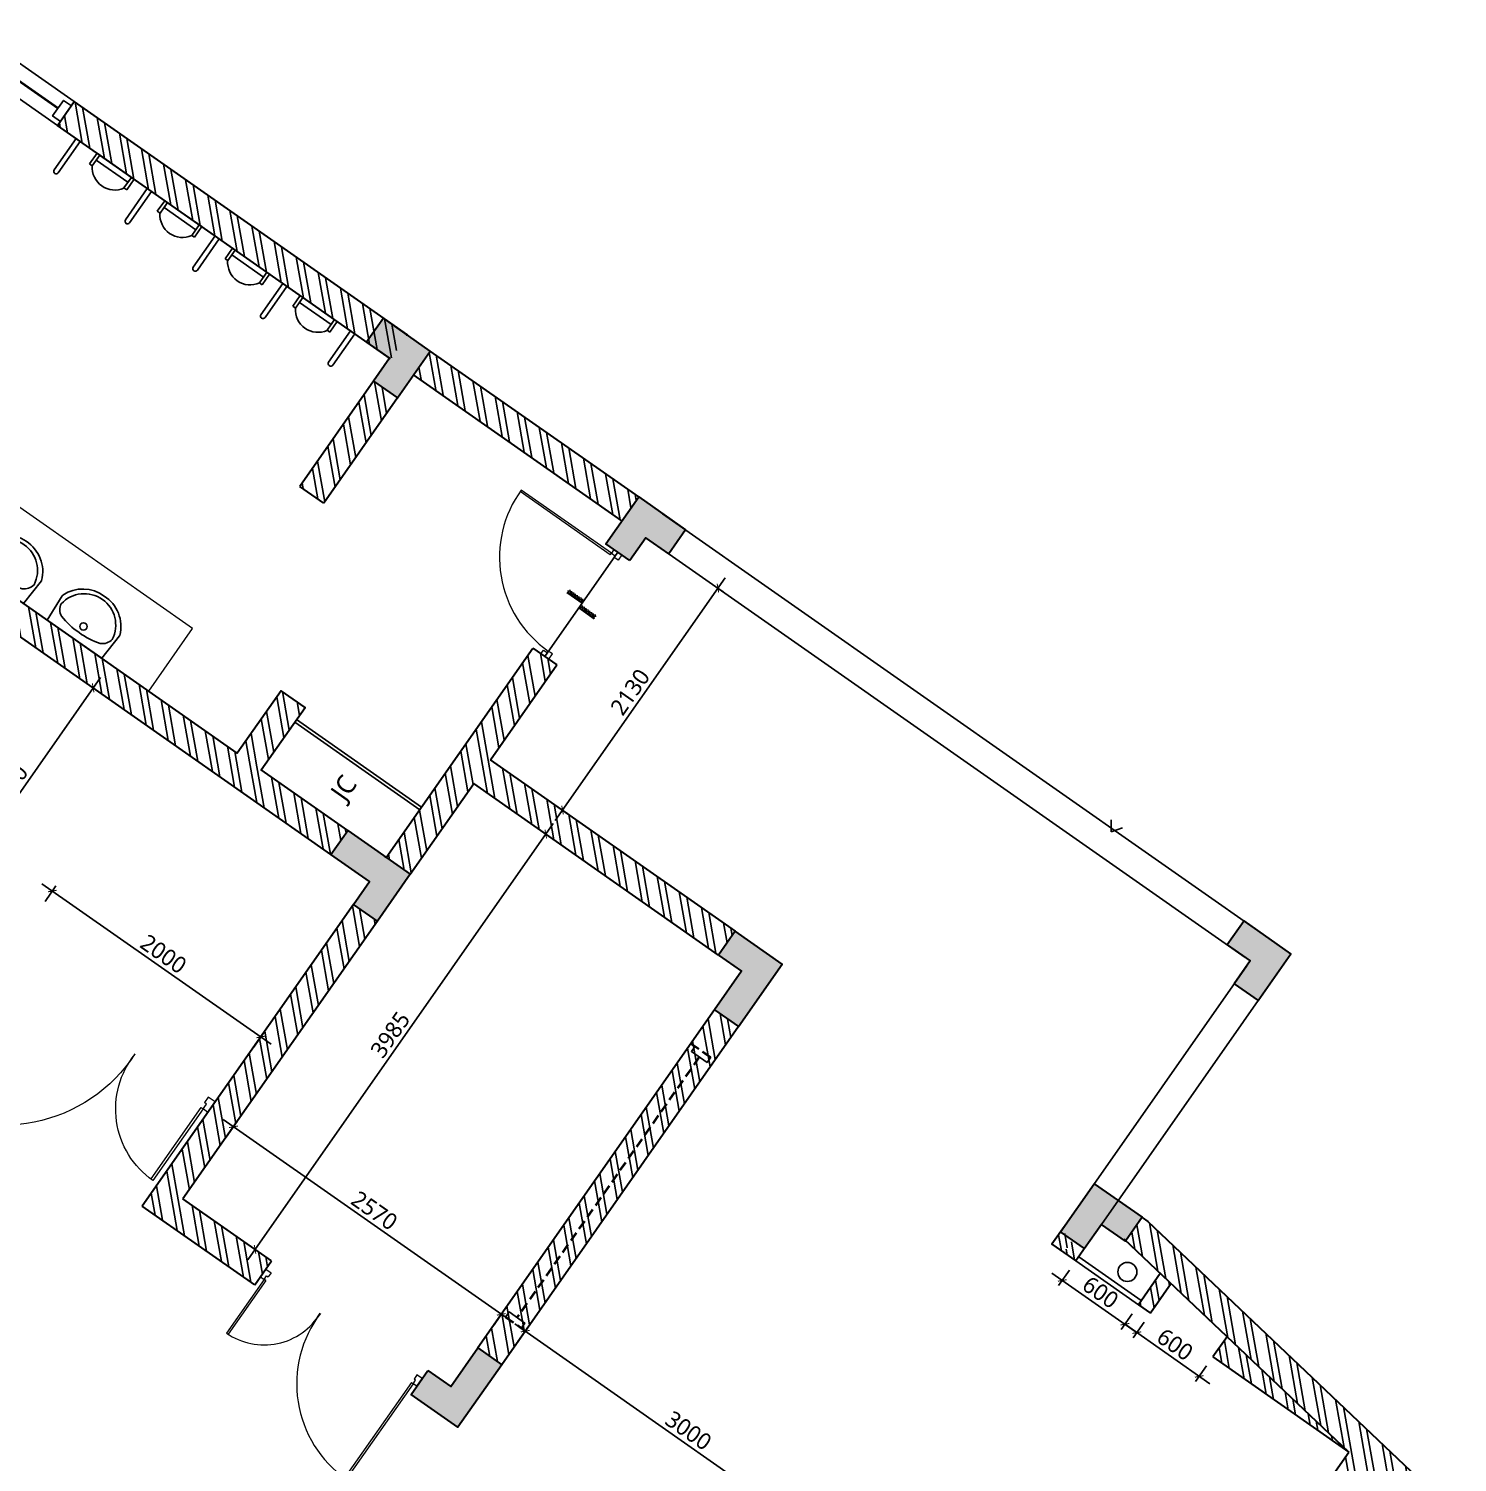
# Model space of a CAD drawing. Header units: millimetres. Extents: x 897770 to 1185420, y -692043 to -233237.
# Drawn here: x 945657 to 956889, y -247177 to -235908 of the extents above; entities that cross this region are included whole.
import ezdxf

# ---------------------------------------------------------------- set-up
doc = ezdxf.new("R2010")
doc.units = ezdxf.units.MM
doc.header["$MEASUREMENT"] = 0
doc.header["$PDMODE"] = 67
doc.linetypes.add('ACAD_ISO05W100', pattern=[36, 24, -3, 0, -3, 0, -3, 0, -3])
doc.linetypes.add('DASHED2', pattern=[0.375, 0.25, -0.125])
doc.layers.get('Defpoints').update_dxf_attribs({"color": 6})
for name, color, linetype in [('A-Anno Tags', 6, 'Continuous'), ('A-Elevation', 4, 'Continuous'), ('A-Railing', 4, 'Continuous'), ('A-Sanitory', 8, 'Continuous'), ('A-Wall Patt', 8, 'Continuous'), ('A-Window', 4, 'Continuous'), ('S-Conc Patt', 9, 'Continuous')]:
    doc.layers.add(name, color=color, linetype=linetype)
for name, color, linetype, lineweight in [('A-Detail Lines', 8, 'Continuous', 25), ('A-Door', 4, 'Continuous', 9), ('A-Wall Sec', 1, 'Continuous', 30), ('column hatch', 12, 'Continuous', 5), ('ele l', 6, 'Continuous', 15), ('elevation', 4, 'Continuous', 13), ('FLOOR', 41, 'Continuous', 5), ('S-Concrete', 40, 'Continuous', 30), ('text', 7, 'Continuous', 5)]:
    doc.layers.add(name, color=color, linetype=linetype, lineweight=lineweight)
doc.styles.get("Standard").update_dxf_attribs({"font": 'trebuc.ttf'})
doc.dimstyles.new('IIITD_WD_M @ 100', dxfattribs={"dimscale": 100, "dimtxt": 1.3, "dimasz": 0.75, "dimexe": 0.5, "dimexo": 0.25, "dimgap": 0.3, "dimtad": 1, "dimdec": 0, "dimrnd": 1, "dimzin": 0, "dimdsep": 46, "dimtxsty": 'Standard', "dimblk": 'ARCHTICK', "dimcen": 0.2, "dimdle": 1, "dimclrd": 8, "dimclre": 9, "dimadec": 0, "dimazin": 0, "dimtfac": 1, "dimtdec": 0, "dimtofl": 0, "dimtmove": 0, "dimatfit": 0, "dimfxl": 1, "dimtolj": 1, "dimtzin": 0, "dimlwd": -1, "dimlwe": -1, "dimarcsym": 0})
pattern_1 = [(135, (263778.06, -897154.88), (-106.066017, -106.066017), []), (135, (263778.06, -897084.17), (-106.066017, -106.066017), [])]
pattern_2 = [(135, (640363.34, -425483.76), (-106.06602, -106.06602), []), (135, (640363.34, -425413.05), (-106.06602, -106.06602), [])]

# ---------------------------------------------------------------- blocks, each defined once
blk = doc.blocks.new('Big Door Garbage')
at = {"layer": 'A-Detail Lines', "lineweight": 18}
for centre, radius, start, end in [((-12515, 128702.8), 515, 270, 3.89689), ((-11085, 128702.8), 915, 177.80782, 270)]:
    blk.add_arc(centre, radius, start, end, dxfattribs=at)
at = {"layer": 'ele l', "lineweight": 18}
for p, q in [((-12550, 128777.8), (-12500, 128777.8)), ((-12550, 128702.8), (-12550, 128777.8)), ((-12515, 128737.8), (-12500, 128737.8)), ((-12515, 128702.8), (-12515, 128737.8)), ((-12500, 128777.8), (-12500, 128737.8)), ((-11100, 128777.8), (-11100, 128737.8)), ((-11050, 128777.8), (-11100, 128777.8)), ((-11085, 128737.8), (-11100, 128737.8)), ((-11085, 128702.8), (-11085, 128737.8)), ((-11050, 128702.8), (-11050, 128777.8)), ((-12550, 128702.8), (-12515, 128702.8)), ((-12515, 128702.8), (-12515, 128187.8)), ((-12498.9, 128702.8), (-12515, 128702.8)), ((-12498.9, 128702.8), (-12498.9, 128188.1)), ((-11101.1, 128702.8), (-11101.1, 127788)), ((-11101.1, 128702.8), (-11085, 128702.8)), ((-11050, 128702.8), (-11085, 128702.8)), ((-11085, 128702.8), (-11085, 127787.8))]:
    blk.add_line(p, q, dxfattribs=at)
blk = doc.blocks.new('M_Urinal-Wall-3_6-lower gf0')
for p, q in [((-261, 159), (-287, 159)), ((-287, 159), (-287, 57)), ((-261, 159), (-261, 57)), ((69, 159), (43, 159)), ((43, 159), (43, 57)), ((69, 57), (69, 159)), ((-287, 57), (69, 57)), ((43, 104), (-261, 104)), ((-261, 104), (-261, 57)), ((43, 57), (43, 104))]:
    blk.add_line(p, q)
blk.add_arc((-109, 68), 178, 31.0027, 148.9973)
blk = doc.blocks.new('Win 1250')
at = {"layer": 'A-Window', "color": 2, "lineweight": 40}
blk.add_line((510449, 21610), (511299, 21610), dxfattribs=at)
at = {"layer": 'A-Window'}
for points in [[(510374, 21725), (511374, 21725)], [(510374, 21535), (510449, 21535), (510449, 21685), (510374, 21685)], [(511374, 21535), (511299, 21535), (511299, 21685), (511374, 21685)], [(510374, 21495), (511374, 21495)]]:
    blk.add_lwpolyline(points, dxfattribs=at)
blk = doc.blocks.new('ABL_Door_S - 1000 x 2100-11-3 Second Floor Lvl')
at = {"layer": 'A-Door'}
blk.add_arc((-450, -2.5), 900, 269.04503, 0, dxfattribs=at)
at = {"layer": 'ele l'}
for p, q in [((-500, 37.5), (-450, 37.5)), ((-500, -37.5), (-500, 37.5)), ((-450, 37.5), (-450, -2.5)), ((450, 37.5), (450, -2.5)), ((500, 37.5), (450, 37.5)), ((500, -37.5), (500, 37.5)), ((-500, -37.5), (-465, -37.5)), ((-465, -2.5), (-450, -2.5)), ((-465, -37.5), (-465, -2.5)), ((-465, -37.5), (-465, -902.4)), ((-450, -37.5), (-465, -37.5)), ((-450, -37.5), (-450, -902.5)), ((465, -2.5), (450, -2.5)), ((465, -37.5), (465, -2.5)), ((500, -37.5), (465, -37.5))]:
    blk.add_line(p, q, dxfattribs=at)
blk = doc.blocks.new('DROP')
at = {"layer": 'A-Detail Lines'}
h = blk.add_hatch(dxfattribs=at)
h.set_pattern_fill('ANSI31', color=256, scale=100, angle=270, style=0)
h.set_pattern_definition([(45, (-30796.783, -8736.205), (8.838835, -8.838835), [])])
h.paths.add_polyline_path([(-46, 0), (-46, -147), (-75, -147), (-75, 0)])
h.paths.add_polyline_path([(0, 147), (0, 0), (-30, 0), (-30, 147)])
for p, q in [((0, 0), (0, 148)), ((-46, -147), (-46, 0))]:
    blk.add_line(p, q, dxfattribs=at)
blk = doc.blocks.new('basin13_pl')
for points in [[(-412, -2, -0.32431), (-229, 275, -0.074195), (-226, 276), (0, 262), (0, -262), (-223, -275, -0.082611), (-232, -273, -0.313325), (-412, -2)], [(-382, 1, -0.373947), (-169, 245, -0.252869), (-89, 186, -0.078211), (-63, 1, -0.070813), (-89, -186, -0.2542), (-169, -244, -0.371653), (-382, 1)]]:
    blk.add_lwpolyline(points, format="xyb", close=True)
at = {"lineweight": -2}
blk.add_circle((-122, 1), 28.8, dxfattribs=at)
blk = doc.blocks.new('Sttruct Acad')
at = {"layer": 'S-Conc Patt'}
for points in [[(538879, -138874), (538879, -139104), (539329, -139104), (539329, -138654), (539099, -138654), (539099, -138874)], [(538879, -141334), (538879, -141104), (539329, -141104), (539329, -141554), (539099, -141554), (539099, -141334)], [(538879, -147134), (538879, -147364), (539329, -147364), (539329, -146914), (539099, -146914), (539099, -147134)], [(536731, -147364), (536501, -147364), (536501, -147134), (536961, -147134), (536961, -147594), (536731, -147594)]]:
    blk.add_hatch(color=256, dxfattribs=at).paths.add_polyline_path(points)
for points in [[(535419, -141104), (535639, -141104), (535639, -140734), (535869, -140734), (535869, -141334), (535419, -141334)], [(532754, -143684), (532754, -143904), (533124, -143904), (533124, -144134), (532524, -144134), (532524, -143684)], [(536739, -143684), (536739, -143904), (536369, -143904), (536369, -144134), (536969, -144134), (536969, -143684)]]:
    blk.add_hatch(color=256, dxfattribs=at).paths.add_polyline_path(points, flags=17)
at = {"layer": 'S-Concrete'}
for points in [[(538879, -138874), (538879, -139104), (539329, -139104), (539329, -138654), (539099, -138654), (539099, -138874), (538879, -138874)], [(535419, -141104), (535639, -141104), (535639, -140734), (535869, -140734), (535869, -141334), (535419, -141334), (535419, -141104)], [(538879, -141334), (538879, -141104), (539329, -141104), (539329, -141554), (539099, -141554), (539099, -141334), (538879, -141334)], [(532754, -143684), (532754, -143904), (533124, -143904), (533124, -144134), (532524, -144134), (532524, -143684), (532754, -143684)], [(536739, -143684), (536739, -143904), (536369, -143904), (536369, -144134), (536969, -144134), (536969, -143684), (536739, -143684)], [(538879, -147134), (538879, -147364), (539329, -147364), (539329, -146914), (539099, -146914), (539099, -147134), (538879, -147134)], [(536731, -147364), (536501, -147364), (536501, -147134), (536961, -147134), (536961, -147594), (536731, -147594), (536731, -147364)]]:
    blk.add_lwpolyline(points, dxfattribs=at)
blk = doc.blocks.new('Upper WINDOW')
at = {"layer": 'A-Window', "color": 2, "linetype": 'DASHED2', "lineweight": 40, "ltscale": 300}
blk.add_line((-18120, 103110), (-18489, 100637), dxfattribs=at)
for points in [[(-18226, 103176), (-17999, 103142)], [(-18383, 100571), (-18610, 100605)]]:
    blk.add_lwpolyline(points, dxfattribs=at)
at = {"layer": 'A-Window'}
for points in [[(-18038, 103148), (-18046, 103099), (-18194, 103121), (-18187, 103171)], [(-18423, 100577), (-18415, 100626), (-18564, 100649), (-18571, 100599)]]:
    blk.add_lwpolyline(points, dxfattribs=at)
blk = doc.blocks.new('_ArchTick')
at = {"color": 0, "linetype": 'ByBlock', "const_width": 0.15}
blk.add_lwpolyline([(-0.5, -0.5), (0.5, 0.5)], dxfattribs=at)
blk = doc.blocks.new('*D199')
at = {"layer": 'A-Anno Tags', "color": 8, "transparency": 16777216}
blk.add_line((528569, -456018), (531769, -456018), dxfattribs=at)
at = {"layer": 'A-Anno Tags', "color": 9, "transparency": 16777216}
for p, q in [((528669, -456118), (528669, -455968)), ((531669, -456118), (531669, -455968))]:
    blk.add_line(p, q, dxfattribs=at)
at = {"layer": 'Defpoints', "color": 0, "linetype": 'Continuous', "transparency": 16777216}
for p in [(531669, -456018), (528669, -456162), (531669, -456162)]:
    blk.add_point(p, dxfattribs=at)
at = {"layer": 'A-Anno Tags', "color": 8, "linetype": 'Continuous', "transparency": 16777216, "xscale": 50, "yscale": 50, "zscale": 50, "rotation": 180}
blk.add_blockref('_ArchTick', (528669, -456018), dxfattribs=at)
at = {"layer": 'A-Anno Tags', "color": 8, "linetype": 'Continuous', "transparency": 16777216, "xscale": 50, "yscale": 50, "zscale": 50}
blk.add_blockref('_ArchTick', (531669, -456018), dxfattribs=at)
at = {"layer": 'A-Anno Tags', "color": 0, "linetype": 'Continuous', "transparency": 16777216, "insert": (530169, -455922), "char_height": 130, "attachment_point": 5}
blk.add_mtext('\\A1;3000', dxfattribs=at)
blk = doc.blocks.new('*D200')
at = {"layer": 'A-Anno Tags', "color": 8, "transparency": 16777216}
blk.add_line((528539, -456018), (525769, -456018), dxfattribs=at)
at = {"layer": 'A-Anno Tags', "color": 9, "transparency": 16777216}
for p, q in [((525869, -456118), (525869, -455968)), ((528439, -456118), (528439, -455968))]:
    blk.add_line(p, q, dxfattribs=at)
at = {"layer": 'Defpoints', "color": 0, "linetype": 'Continuous', "transparency": 16777216}
for p in [(525869, -456018), (525869, -456382), (528439, -456382)]:
    blk.add_point(p, dxfattribs=at)
at = {"layer": 'A-Anno Tags', "color": 8, "linetype": 'Continuous', "transparency": 16777216, "xscale": 50, "yscale": 50, "zscale": 50, "rotation": 180}
blk.add_blockref('_ArchTick', (525869, -456018), dxfattribs=at)
at = {"layer": 'A-Anno Tags', "color": 8, "linetype": 'Continuous', "transparency": 16777216, "xscale": 50, "yscale": 50, "zscale": 50}
blk.add_blockref('_ArchTick', (528439, -456018), dxfattribs=at)
at = {"layer": 'A-Anno Tags', "color": 0, "linetype": 'Continuous', "transparency": 16777216, "insert": (527154, -455922), "char_height": 130, "attachment_point": 5}
blk.add_mtext('\\A1;2570', dxfattribs=at)
blk = doc.blocks.new('*D201')
at = {"layer": 'A-Anno Tags', "color": 8, "transparency": 16777216}
blk.add_line((526560, -456810), (526560, -452625), dxfattribs=at)
at = {"layer": 'A-Anno Tags', "color": 9, "transparency": 16777216}
for p, q in [((526552, -452725), (526610, -452725)), ((526552, -456710), (526610, -456710))]:
    blk.add_line(p, q, dxfattribs=at)
at = {"layer": 'Defpoints', "color": 0, "linetype": 'Continuous', "transparency": 16777216}
for p in [(526527, -452725), (526560, -452725), (526527, -456710)]:
    blk.add_point(p, dxfattribs=at)
at = {"layer": 'A-Anno Tags', "color": 8, "linetype": 'Continuous', "transparency": 16777216, "xscale": 50, "yscale": 50, "zscale": 50}
for p, rotation in [((526560, -452725), 90), ((526560, -456710), 270)]:
    blk.add_blockref('_ArchTick', p, dxfattribs=dict(at, rotation=rotation))
at = {"layer": 'A-Anno Tags', "color": 0, "linetype": 'Continuous', "transparency": 16777216, "insert": (526463, -454718), "char_height": 130, "attachment_point": 5, "rotation": 90}
blk.add_mtext('\\A1;3985', dxfattribs=at)
blk = doc.blocks.new('*D202')
at = {"layer": 'A-Anno Tags', "color": 8, "transparency": 16777216}
blk.add_line((526560, -452595), (526560, -450265), dxfattribs=at)
at = {"layer": 'A-Anno Tags', "color": 9, "transparency": 16777216}
for p, q in [((526560, -450365), (526610, -450365)), ((526560, -452495), (526610, -452495))]:
    blk.add_line(p, q, dxfattribs=at)
at = {"layer": 'Defpoints', "color": 0, "linetype": 'Continuous', "transparency": 16777216}
for p in [(526552, -450365), (526560, -450365), (526552, -452495)]:
    blk.add_point(p, dxfattribs=at)
at = {"layer": 'A-Anno Tags', "color": 8, "linetype": 'Continuous', "transparency": 16777216, "xscale": 50, "yscale": 50, "zscale": 50}
for p, rotation in [((526560, -450365), 90), ((526560, -452495), 270)]:
    blk.add_blockref('_ArchTick', p, dxfattribs=dict(at, rotation=rotation))
at = {"layer": 'A-Anno Tags', "color": 0, "linetype": 'Continuous', "transparency": 16777216, "insert": (526463, -451430), "char_height": 130, "attachment_point": 5, "rotation": 90}
blk.add_mtext('\\A1;2130', dxfattribs=at)
blk = doc.blocks.new('*D203')
at = {"layer": 'A-Anno Tags', "color": 8, "transparency": 16777216}
blk.add_line((525739, -455317), (523539, -455317), dxfattribs=at)
at = {"layer": 'A-Anno Tags', "color": 9, "transparency": 16777216}
for p, q in [((523639, -455417), (523639, -455267)), ((525639, -455417), (525639, -455267))]:
    blk.add_line(p, q, dxfattribs=at)
at = {"layer": 'Defpoints', "color": 0, "linetype": 'Continuous', "transparency": 16777216}
for p in [(523639, -455317), (523639, -456008), (525639, -456018)]:
    blk.add_point(p, dxfattribs=at)
at = {"layer": 'A-Anno Tags', "color": 8, "linetype": 'Continuous', "transparency": 16777216, "xscale": 50, "yscale": 50, "zscale": 50, "rotation": 180}
blk.add_blockref('_ArchTick', (523639, -455317), dxfattribs=at)
at = {"layer": 'A-Anno Tags', "color": 8, "linetype": 'Continuous', "transparency": 16777216, "xscale": 50, "yscale": 50, "zscale": 50}
blk.add_blockref('_ArchTick', (525639, -455317), dxfattribs=at)
at = {"layer": 'A-Anno Tags', "color": 0, "linetype": 'Continuous', "transparency": 16777216, "insert": (524639, -455221), "char_height": 130, "attachment_point": 5}
blk.add_mtext('\\A1;2000', dxfattribs=at)
blk = doc.blocks.new('*D204')
at = {"layer": 'A-Anno Tags', "color": 8, "transparency": 16777216}
blk.add_line((522986, -455975), (522986, -453725), dxfattribs=at)
at = {"layer": 'A-Anno Tags', "color": 9, "transparency": 16777216}
for p, q in [((523086, -453825), (522936, -453825)), ((523086, -455875), (522936, -455875))]:
    blk.add_line(p, q, dxfattribs=at)
at = {"layer": 'Defpoints', "color": 0, "linetype": 'Continuous', "transparency": 16777216}
for p in [(522986, -453825), (523409, -453825), (523409, -455875)]:
    blk.add_point(p, dxfattribs=at)
at = {"layer": 'A-Anno Tags', "color": 8, "linetype": 'Continuous', "transparency": 16777216, "xscale": 50, "yscale": 50, "zscale": 50}
for p, rotation in [((522986, -453825), 90), ((522986, -455875), 270)]:
    blk.add_blockref('_ArchTick', p, dxfattribs=dict(at, rotation=rotation))
at = {"layer": 'A-Anno Tags', "color": 0, "linetype": 'Continuous', "transparency": 16777216, "insert": (522890, -454850), "char_height": 130, "attachment_point": 5, "rotation": 90}
blk.add_mtext('\\A1;2050', dxfattribs=at)
blk = doc.blocks.new('*D210')
at = {"layer": 'A-Anno Tags', "color": 9, "transparency": 16777216}
for p, q in [((532614, -453170), (532614, -453320)), ((533214, -453170), (533214, -453320))]:
    blk.add_line(p, q, dxfattribs=at)
at = {"layer": 'A-Anno Tags', "color": 8, "transparency": 16777216}
blk.add_line((533314, -453270), (532514, -453270), dxfattribs=at)
at = {"layer": 'Defpoints', "color": 0, "linetype": 'Continuous', "transparency": 16777216}
for p in [(532614, -452980), (533214, -452980), (532614, -453270)]:
    blk.add_point(p, dxfattribs=at)
at = {"layer": 'A-Anno Tags', "color": 8, "linetype": 'Continuous', "transparency": 16777216, "xscale": 50, "yscale": 50, "zscale": 50, "rotation": 180}
blk.add_blockref('_ArchTick', (532614, -453270), dxfattribs=at)
at = {"layer": 'A-Anno Tags', "color": 8, "linetype": 'Continuous', "transparency": 16777216, "xscale": 50, "yscale": 50, "zscale": 50}
blk.add_blockref('_ArchTick', (533214, -453270), dxfattribs=at)
at = {"layer": 'A-Anno Tags', "color": 0, "linetype": 'Continuous', "transparency": 16777216, "insert": (532914, -453174), "char_height": 130, "attachment_point": 5}
blk.add_mtext('\\A1;600', dxfattribs=at)
blk = doc.blocks.new('*D211')
at = {"layer": 'A-Anno Tags', "color": 9, "transparency": 16777216}
for p, q in [((531899, -453170), (531899, -453320)), ((532499, -453170), (532499, -453320))]:
    blk.add_line(p, q, dxfattribs=at)
at = {"layer": 'A-Anno Tags', "color": 8, "transparency": 16777216}
blk.add_line((532599, -453270), (531799, -453270), dxfattribs=at)
at = {"layer": 'Defpoints', "color": 0, "linetype": 'Continuous', "transparency": 16777216}
for p in [(531899, -452980), (532499, -452980), (531899, -453270)]:
    blk.add_point(p, dxfattribs=at)
at = {"layer": 'A-Anno Tags', "color": 8, "linetype": 'Continuous', "transparency": 16777216, "xscale": 50, "yscale": 50, "zscale": 50, "rotation": 180}
blk.add_blockref('_ArchTick', (531899, -453270), dxfattribs=at)
at = {"layer": 'A-Anno Tags', "color": 8, "linetype": 'Continuous', "transparency": 16777216, "xscale": 50, "yscale": 50, "zscale": 50}
blk.add_blockref('_ArchTick', (532499, -453270), dxfattribs=at)
at = {"layer": 'A-Anno Tags', "color": 0, "linetype": 'Continuous', "transparency": 16777216, "insert": (532199, -453174), "char_height": 130, "attachment_point": 5}
blk.add_mtext('\\A1;600', dxfattribs=at)
blk = doc.blocks.new('ertgergerg')
at = {"layer": 'A-Wall Patt'}
h = blk.add_hatch(dxfattribs=at)
h.set_pattern_fill('ANSI32', color=256, scale=400, angle=90, style=0)
h.set_pattern_definition(pattern_1)
h.paths.add_polyline_path([(520221.2, -450135.5), (520221.2, -450365.5), (523638.7, -450365.5), (523638.7, -450365.5), (523418.7, -450365.5), (523418.7, -450135.5)])
h = blk.add_hatch(dxfattribs=at)
h.set_pattern_fill('ANSI32', color=256, scale=400, angle=90, style=0)
h.set_pattern_definition(pattern_1)
h.paths.add_polyline_path([(523638.7, -450135.5), (523638.7, -450360.5), (525638.7, -450365.5), (525638.7, -450135.5)])
h = blk.add_hatch(dxfattribs=at)
h.set_pattern_fill('ANSI32', color=256, scale=400, angle=90, style=0)
h.set_pattern_definition([(135, (263548.07, -897154.88), (-106.066017, -106.066017), []), (135, (263548.07, -897084.17), (-106.066017, -106.066017), [])])
h.paths.add_polyline_path([(523408.7, -450585.5), (523408.7, -450365.5), (523408.7, -451595.5), (523638.7, -451595.5), (523638.7, -450585.5)])
h = blk.add_hatch(dxfattribs=at)
h.set_pattern_fill('ANSI32', color=256, scale=400, angle=90, style=0)
h.set_pattern_definition(pattern_1)
h.paths.add_polyline_path([(528218.7, -452495.5), (528438.7, -452495.5), (525868.7, -452495.5), (525868.8, -451585.5), (525638.8, -451585.5), (525638.7, -453595.5), (525868.7, -453595.5), (525868.7, -452725.5), (528218.7, -452725.5)])
h = blk.add_hatch(dxfattribs=at)
h.set_pattern_fill('ANSI32', color=256, scale=400, angle=90, style=0)
h.set_pattern_definition([(135, (534508.84, -452946.26), (-106.066, -106.066), []), (135, (534508.84, -452875.55), (-106.066, -106.066), [])])
h.paths.add_polyline_path([(532184.1, -452503.6), (532128.7, -452503.6), (532128.7, -452727.9), (534518.7, -453083.2), (534518.7, -455731.5), (534748.7, -455731.5), (534748.7, -453117.6), (535467, -453227), (535501, -452999.5)])
h = blk.add_hatch(dxfattribs=at)
h.set_pattern_fill('ANSI32', color=256, scale=400, angle=90, style=0)
h.set_pattern_definition(pattern_2)
h.paths.add_polyline_path([(532498.7, -453083.2), (532498.7, -452782.9), (532613.7, -452800), (532613.7, -453083.2)], flags=17)
h = blk.add_hatch(dxfattribs=at)
h.set_pattern_fill('ANSI32', color=256, scale=400, angle=90, style=0)
h.set_pattern_definition(pattern_2)
h.paths.add_polyline_path([(533213.7, -453083.2), (533213.7, -452889.2), (534518.7, -453083.2)], flags=17)
h = blk.add_hatch(dxfattribs=at)
h.set_pattern_fill('ANSI32', color=256, scale=400, angle=90, style=0)
h.set_pattern_definition(pattern_1)
h.paths.add_polyline_path([(524208.7, -452995.5), (524208.7, -453595.5), (524438.7, -453595.5), (524438.7, -452995.5)])
h = blk.add_hatch(dxfattribs=at)
h.set_pattern_fill('ANSI32', color=256, scale=400, angle=90, style=0)
h.set_pattern_definition(pattern_1)
h.paths.add_polyline_path([(528668.7, -456340.5), (528668.7, -456480.5), (528668.7, -456480.5), (528668.7, -452955.5), (528668.7, -452955.5), (528668.7, -453095.5), (528438.7, -453095.5), (528438.7, -456340.5)])
h = blk.add_hatch(dxfattribs=at)
h.set_pattern_fill('ANSI32', color=256, scale=400, angle=90, style=0)
h.set_pattern_definition([(135, (531737.08, -469011.7), (-106.066, -106.066), []), (135, (531737.08, -468940.99), (-106.066, -106.066), [])])
h.paths.add_polyline_path([(531668.7, -453083.2), (531668.7, -452955.5), (531783.7, -452955.5), (531783.7, -453083.2)])
h = blk.add_hatch(dxfattribs=at)
h.set_pattern_fill('ANSI32', color=256, scale=400, angle=90, style=0)
h.set_pattern_definition(pattern_2)
h.paths.add_polyline_path([(531783.7, -453083.2), (531783.7, -452955.5), (531898.7, -452955.5), (531898.7, -453083.2)])
h = blk.add_hatch(dxfattribs=at)
h.set_pattern_fill('ANSI32', color=256, scale=400, angle=90, style=0)
h.set_pattern_definition(pattern_1)
h.paths.add_polyline_path([(525268.7, -453825.5), (525268.7, -453595.5), (519753.7, -453595.5), (519753.7, -453825.5)])
h = blk.add_hatch(dxfattribs=at)
h.set_pattern_fill('ANSI32', color=256, scale=400, angle=90, style=0)
h.set_pattern_definition(pattern_1)
h.paths.add_polyline_path([(525638.7, -454045.5), (525638.7, -456940.5), (526718.7, -456940.5), (526718.7, -456710.5), (525868.7, -456710.5), (525868.7, -454045.5)])
at = {"layer": 'A-Anno Tags'}
for points in [[(530136.7, -450083.9), (530190.6, -450161.8)], [(530244.6, -450083.9), (530190.6, -450161.8)]]:
    blk.add_lwpolyline(points, dxfattribs=at)
at = {"layer": 'A-Detail Lines'}
blk.add_line((525753.8, -451585.5), (525753.8, -450585.5), dxfattribs=at)
at = {"layer": 'A-Elevation'}
for points in [[(525868.7, -450135.5), (531898.7, -450135.5)], [(531898.7, -452733.6), (531898.7, -450135.5)], [(531621.8, -450365.5), (525868.7, -450365.5)], [(531668.7, -452733.6), (531668.7, -450412.4)]]:
    blk.add_lwpolyline(points, dxfattribs=at)
at = {"layer": 'A-Railing'}
for points in [[(532498.7, -453043.2), (531898.7, -453043.2)], [(532498.7, -453083.2), (531898.7, -453083.2)]]:
    blk.add_lwpolyline(points, dxfattribs=at)
blk.add_circle((532279.8, -452921.8), 75, dxfattribs=at)
at = {"layer": 'A-Sanitory', "ltscale": 0.5}
for p, q in [((520399.3, -450365.5), (520399.3, -450665.5)), ((520439.3, -450365.5), (520439.3, -450665.5)), ((521083.8, -450365.5), (521083.8, -450665.5)), ((521123.8, -450365.5), (521123.8, -450665.5)), ((521733.8, -450365.5), (521733.8, -450665.5)), ((521773.8, -450365.5), (521773.8, -450665.5)), ((522383.8, -450365.5), (522383.8, -450665.5)), ((522423.8, -450365.5), (522423.8, -450665.5)), ((523033.8, -450365.5), (523033.8, -450665.5)), ((523073.8, -450365.5), (523073.8, -450665.5)), ((525638.7, -453111.4), (524438.7, -453111.4)), ((525638.7, -453136.4), (524438.7, -453136.4))]:
    blk.add_line(p, q, dxfattribs=at)
for centre in [(520419.3, -450665.5), (521103.8, -450665.5), (521753.8, -450665.5), (522403.8, -450665.5), (523053.8, -450665.5)]:
    blk.add_arc(centre, 20, 180, 0, dxfattribs=at)
at = {"layer": 'A-Wall Sec'}
for p, q in [((523418.7, -450135.5), (520221.2, -450135.5)), ((520221.2, -450365.5), (520221.2, -450135.5)), ((525638.7, -450135.5), (523638.7, -450135.5)), ((523418.7, -450365.5), (520221.2, -450365.5)), ((525638.7, -450365.5), (523638.7, -450365.5)), ((523408.7, -450585.5), (523408.7, -451595.5)), ((523638.7, -450585.5), (523638.7, -451595.5)), ((523638.7, -451595.5), (523408.7, -451595.5)), ((525638.7, -453595.5), (525638.8, -451585.5)), ((525638.8, -451585.5), (525868.8, -451585.5)), ((525868.7, -452495.5), (525868.8, -451585.5)), ((528218.7, -452495.5), (525868.7, -452495.5)), ((528218.7, -452725.5), (525868.7, -452725.5)), ((525868.7, -453595.5), (525868.7, -452725.5)), ((528438.7, -453095.5), (528438.7, -456340.5)), ((528668.7, -453095.5), (528668.7, -456340.5)), ((533213.7, -453083.2), (534518.7, -453083.2)), ((525268.7, -453825.5), (519753.7, -453825.5)), ((525638.7, -454045.5), (525638.7, -456940.5)), ((525868.7, -454045.5), (525868.7, -456710.5)), ((526718.7, -456710.5), (525868.7, -456710.5)), ((526718.7, -456940.5), (526718.7, -456710.5)), ((526718.7, -456940.5), (525638.7, -456940.5))]:
    blk.add_line(p, q, dxfattribs=at)
for points in [[(532128.7, -452503.6), (532184.1, -452503.6)], [(535501, -452999.5), (532184.1, -452503.6)], [(534518.7, -453083.2), (532112.8, -452725.5)], [(532498.7, -452782.9), (532498.7, -453083.2)], [(532613.7, -452800), (532613.7, -453083.2)], [(533213.7, -452889.2), (533213.7, -453083.2)], [(525268.7, -453595.5), (524438.7, -453595.5), (524438.7, -452995.5), (524208.7, -452995.5), (524208.7, -453595.5), (519753.7, -453595.5)], [(531668.7, -452915.5), (531668.7, -453083.2), (531898.7, -453083.2)], [(531898.7, -452955.5), (531898.7, -453083.2)], [(532498.7, -453083.2), (532613.7, -453083.2)], [(534518.7, -455731.5), (534518.7, -453083.2)], [(525638.7, -453595.5), (525628.4, -453595.5)]]:
    blk.add_lwpolyline(points, dxfattribs=at)
at = {"layer": 'elevation'}
for p, q in [((523358.8, -452995.5), (520432.4, -452995.5)), ((523358.8, -453595.5), (523358.8, -452995.5))]:
    blk.add_line(p, q, dxfattribs=at)
at = {"layer": 'A-Detail Lines', "xscale": -1.333330619616948, "yscale": 1.333330619616948, "zscale": 1.33333061961695, "rotation": 359.9999999999552}
blk.add_blockref('Big Door Garbage', (508905.4, -627643.9), dxfattribs=at)
at = {"layer": 'A-Detail Lines'}
blk.add_blockref('Big Door Garbage', (539268.7, -585565.8), dxfattribs=at)
at = {"layer": 'A-Door', "rotation": 270}
blk.add_blockref('ABL_Door_S - 1000 x 2100-11-3 Second Floor Lvl', (525753.7, -451085.5), dxfattribs=at)
at = {"layer": 'A-Sanitory', "ltscale": 0.5}
for name, p, rotation in [('M_Urinal-Wall-3_6-lower gf0', (520669.8, -450308), 180), ('M_Urinal-Wall-3_6-lower gf0', (521319.8, -450308), 180), ('M_Urinal-Wall-3_6-lower gf0', (521969.8, -450308), 180), ('M_Urinal-Wall-3_6-lower gf0', (522619.8, -450308), 180), ('basin13_pl', (521895.6, -453595.5), 270.0000221630266), ('basin13_pl', (522645.6, -453595.5), 270.0000221630266)]:
    blk.add_blockref(name, p, dxfattribs=dict(at, rotation=rotation))
at = {"layer": 'A-Wall Sec'}
for name, p, rotation in [('Sttruct Acad', (384534.6, -989464.5), 90), ('Upper WINDOW', (561718.6, -552765.9), 8.50205858268334)]:
    blk.add_blockref(name, p, dxfattribs=dict(at, rotation=rotation))
at = {"layer": 'column hatch', "rotation": 359.999924196521}
blk.add_blockref('Win 1250', (8847.5, -471859.6), dxfattribs=at)
at = {"layer": 'FLOOR', "linetype": 'ACAD_ISO05W100', "rotation": 269.9999999317893}
blk.add_blockref('DROP', (525753.8, -451119.7), dxfattribs=at)
at = {"layer": 'text', "insert": (525068.9, -453338.4), "char_height": 150, "attachment_point": 5, "rotation": 90, "line_spacing_factor": 0.938532}
blk.add_mtext('JC', dxfattribs=at)
at = {"layer": 'A-Anno Tags', "linetype": 'Continuous'}
for base, p1, p2, angle, picture, middle in [((526559.6, -450365.5), (526551.9, -452495.5), (526551.9, -450365.5), 90, '*D202', (526463.5, -451430.5)), ((526559.6, -452725.5), (526526.9, -456710.5), (526526.9, -452725.5), 90, '*D201', (526463.3, -454718)), ((531898.7, -453270.3), (532498.7, -452979.6), (531898.7, -452979.6), 180, '*D211', (532198.7, -453174)), ((532613.7, -453270.3), (533213.7, -452979.6), (532613.7, -452979.6), 180, '*D210', (532913.7, -453174)), ((522986.3, -453825.5), (523408.7, -455875.5), (523408.7, -453825.5), 90, '*D204', (522890.2, -454850.5)), ((523638.7, -455317.3), (525638.7, -456018), (523638.7, -456007.6), 180, '*D203', (524638.7, -455221.2)), ((525868.7, -456018), (528438.7, -456381.8), (525868.7, -456381.8), 180, '*D200', (527153.7, -455921.8)), ((531668.7, -456018), (528668.7, -456162), (531668.7, -456162), 180, '*D199', (530168.7, -455921.8))]:
    dim = blk.add_linear_dim(base=base, p1=p1, p2=p2, angle=angle, dimstyle='IIITD_WD_M @ 100', override={"dimblk": 'ArchTick'}, dxfattribs=at)
    dim.commit()
    dim.dimension.update_dxf_attribs({"geometry": picture, "text_midpoint": middle})

msp = doc.modelspace()

# ---------------------------------------------------------------- block references
at = {"layer": 'A-Anno Tags', "rotation": 324.9999694224137}
msp.add_blockref('ertgergerg', (778062.6, 430634.9, 0), dxfattribs=at)

doc.saveas('drawing.dxf')
